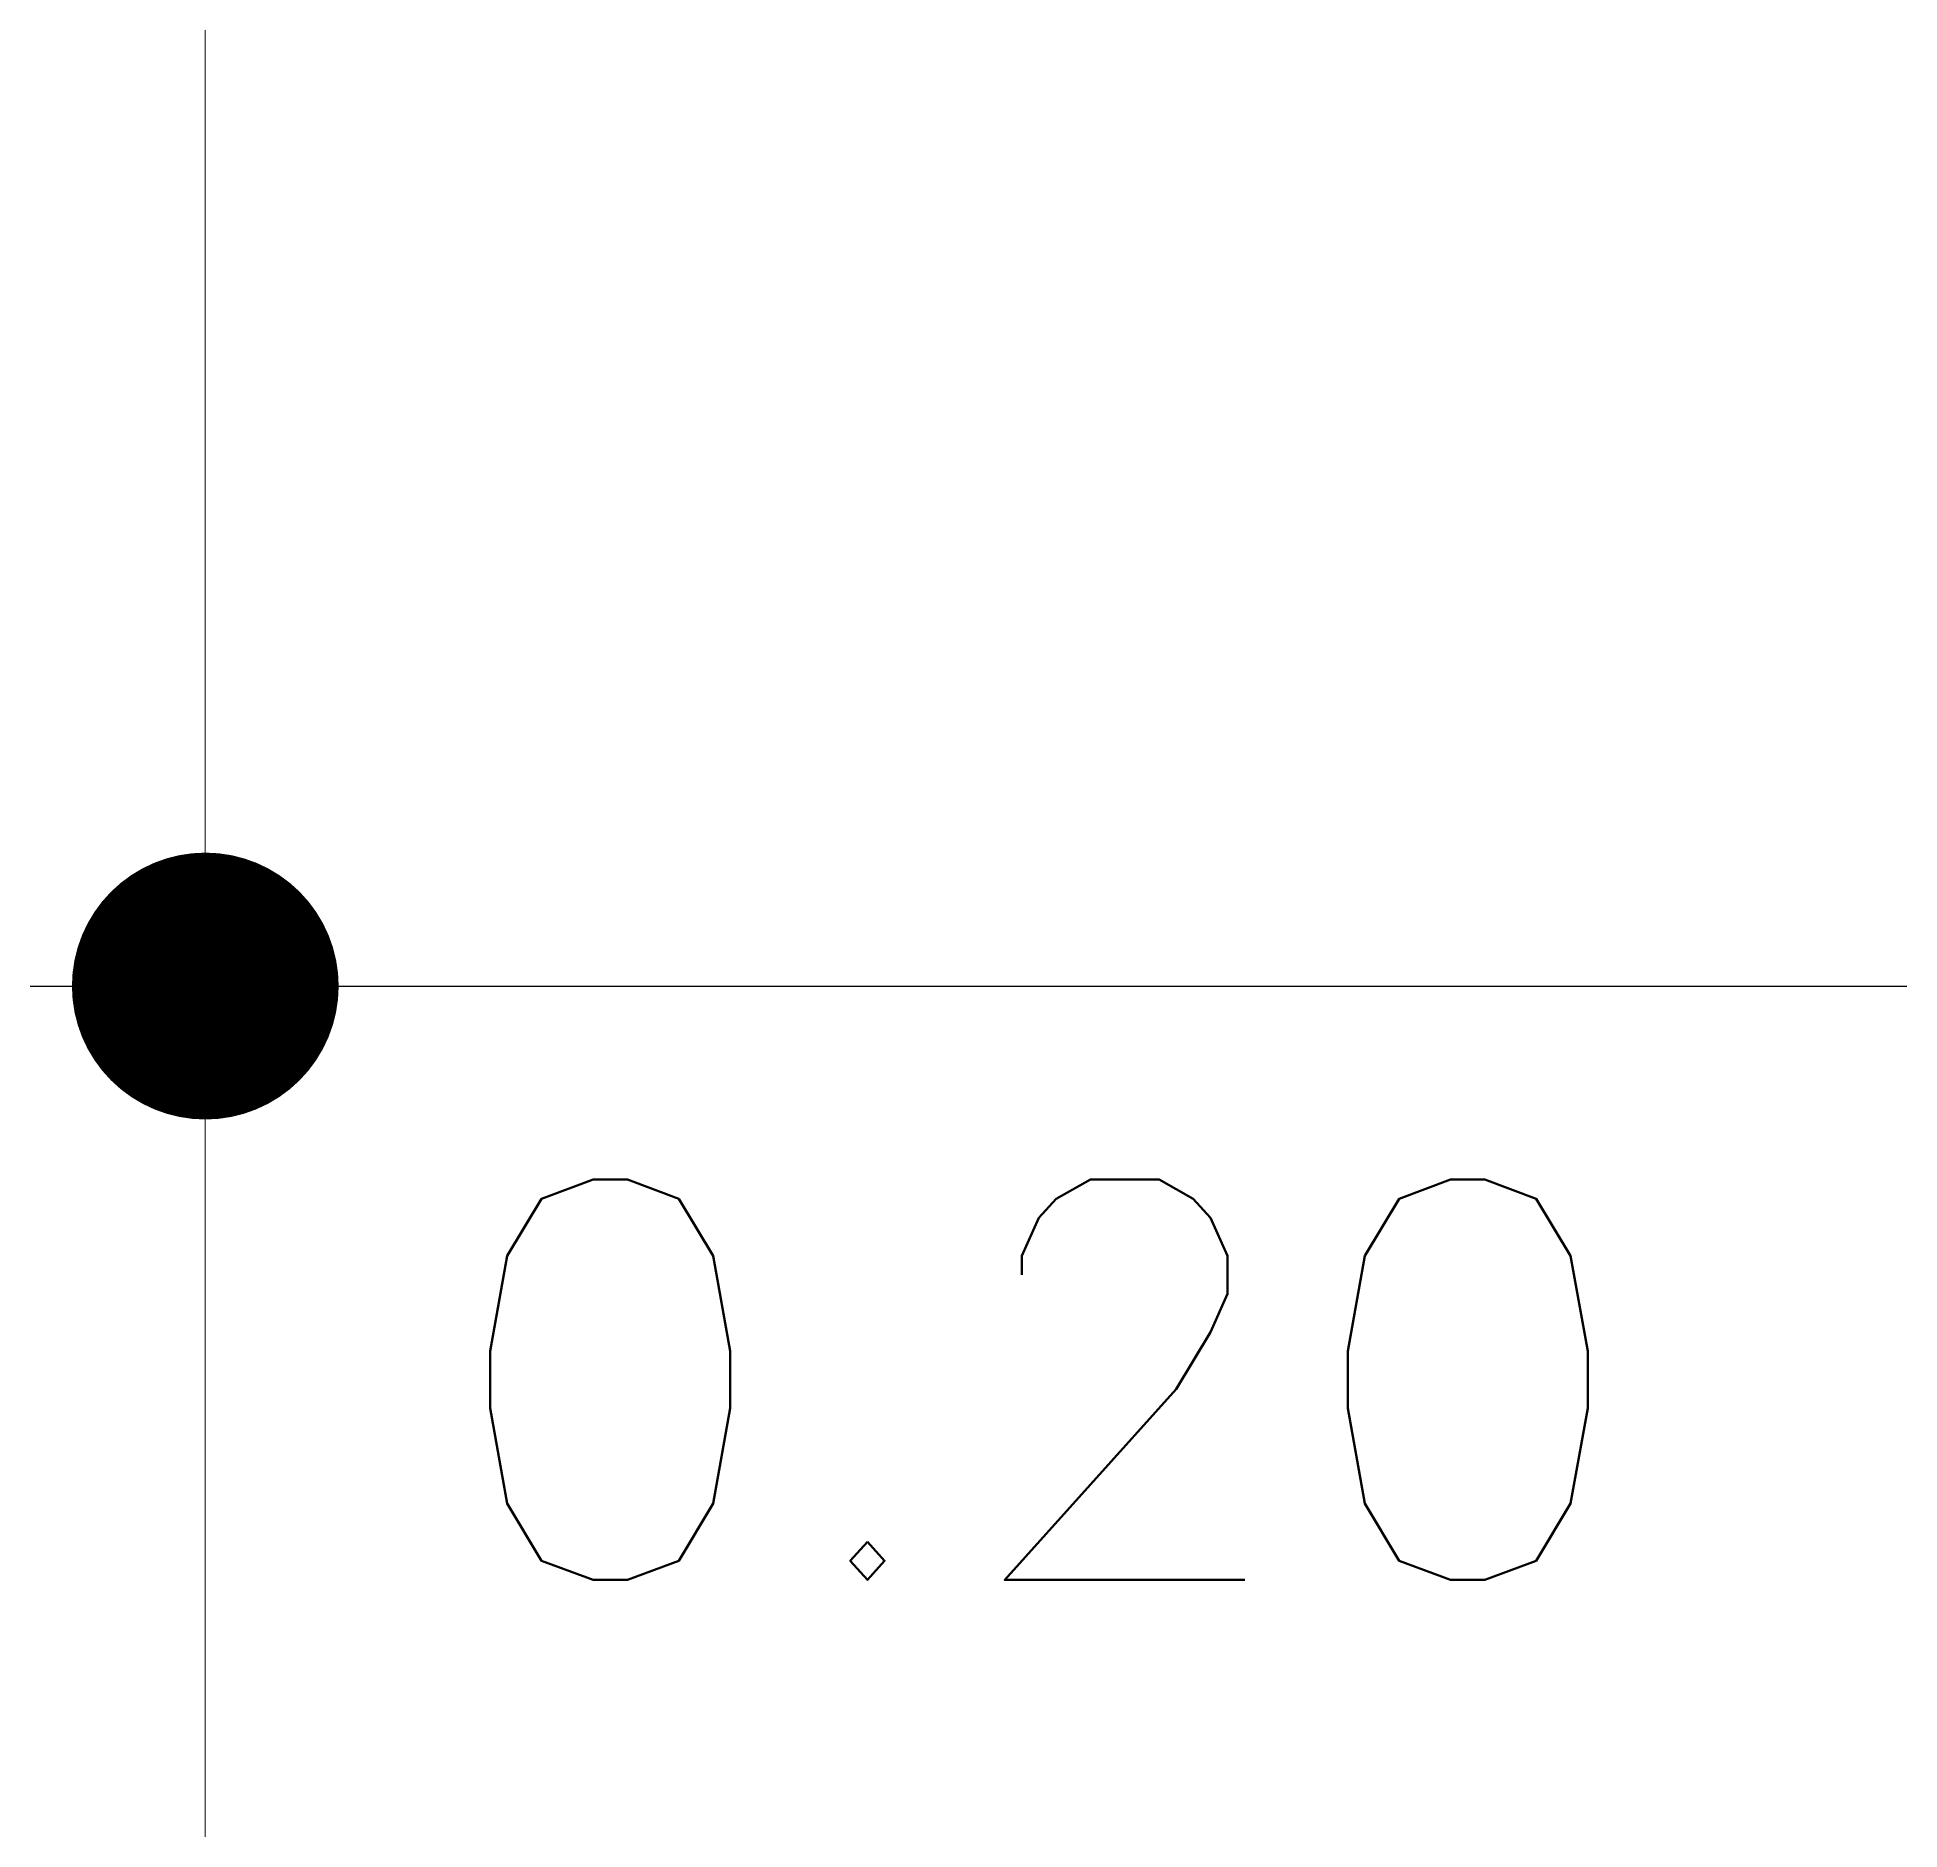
# Model space of a CAD drawing. Header units: millimetres. Extents: x -0.7 to 82.3, y -14.8 to 42.8.
# Drawn here: x 29.3363 to 29.6853, y 19.9571 to 20.293 of the extents above; entities that cross this region are included whole.
import ezdxf

# ---------------------------------------------------------------- set-up
doc = ezdxf.new("R2010")
doc.units = ezdxf.units.MM
doc.header["$LTSCALE"] = 0.01
doc.header["$PDMODE"] = 3
doc.layers.add('FC_COTAS', color=1, linetype='Continuous')
doc.layers.add('FC_VIGAS', color=2, linetype='Continuous', lineweight=0)
doc.styles.add('FC_TEXT1', font='romans.shx')
doc.dimstyles.new('FC_COTAS', dxfattribs={"dimtxt": 0.0015, "dimasz": 0.001, "dimexe": 0, "dimexo": 0, "dimgap": 0.001, "dimtad": 1, "dimtih": 1, "dimtoh": 1, "dimzin": 0, "dimdsep": 46, "dimtxsty": 'FC_TEXT1', "dimblk": 'DOT', "dimcen": 0.09, "dimclrd": 256, "dimclre": 256, "dimclrt": 256, "dimadec": 0, "dimazin": 0, "dimtfac": 1, "dimtix": 1, "dimtmove": 2, "dimatfit": 3, "dimfxl": 1.002, "dimtolj": 1, "dimtzin": 0, "dimlwd": -1, "dimarcsym": 0})

# ---------------------------------------------------------------- blocks, each defined once
blk = doc.blocks.new('_Dot')
at = {"color": 0, "linetype": 'ByBlock', "lineweight": -2}
blk.add_line((-0.5, 0), (-1, 0), dxfattribs=at)
at = {"color": 0, "linetype": 'ByBlock', "const_width": 0.5}
blk.add_lwpolyline([(-0.25, 0, 1), (0.25, 0, 1)], format="xyb", close=True, dxfattribs=at)
blk = doc.blocks.new('*D249')
at = {"layer": 'Defpoints', "color": 0, "ltscale": 0.6, "transparency": 16777216}
for p in [(29.36776, 20.11521), (30.33276, 20.11521), (30.33276, 20.11521)]:
    blk.add_point(p, dxfattribs=at)
at = {"layer": 'FC_COTAS', "ltscale": 0.6, "transparency": 16777216}
blk.add_line((29.41776, 20.11521), (30.28276, 20.11521), dxfattribs=at)
at = {"layer": 'FC_COTAS', "ltscale": 0.6, "transparency": 16777216, "xscale": 0.05, "yscale": 0.05, "zscale": 0.05, "rotation": 180}
blk.add_blockref('_Dot', (29.36776, 20.11521), dxfattribs=at)
at = {"layer": 'FC_COTAS', "ltscale": 0.6, "transparency": 16777216, "xscale": 0.05, "yscale": 0.05, "zscale": 0.05}
blk.add_blockref('_Dot', (30.33276, 20.11521), dxfattribs=at)
at = {"layer": 'FC_COTAS', "ltscale": 0.6, "transparency": 16777216, "insert": (29.85026, 20.20271), "char_height": 0.075, "attachment_point": 5, "style": 'FC_TEXT1'}
blk.add_mtext('\\A1;0.965', dxfattribs=at)
blk = doc.blocks.new('*D253')
at = {"layer": 'Defpoints', "color": 0, "ltscale": 0.6, "transparency": 16777216}
for p in [(29.16776, 20.11521), (29.36776, 20.11521), (29.36776, 20.11521)]:
    blk.add_point(p, dxfattribs=at)
at = {"layer": 'FC_COTAS', "ltscale": 0.6, "transparency": 16777216}
blk.add_line((29.16776, 20.11521), (29.36776, 20.11521), dxfattribs=at)
at = {"layer": 'FC_COTAS', "ltscale": 0.6, "transparency": 16777216, "insert": (29.52401, 20.04144), "char_height": 0.075, "attachment_point": 5, "style": 'FC_TEXT1'}
blk.add_mtext('\\A1;0.20', dxfattribs=at)

msp = doc.modelspace()

# ---------------------------------------------------------------- linework, layer by layer
at = {"layer": 'FC_VIGAS', "ltscale": 0.6}
msp.add_lwpolyline([(29.36776, 20.73771), (29.36776, 18.67583), (30.33276, 18.67583), (30.33276, 20.99083), (29.59202, 20.99083)], dxfattribs=at)

# ---------------------------------------------------------------- dimensions: what is measured, and where the dimension line sits
at = {"layer": 'FC_COTAS', "ltscale": 0.6}
dim = msp.add_linear_dim(base=(30.33276, 20.11521), p1=(29.36776, 20.11521), p2=(30.33276, 20.11521), dimstyle='FC_COTAS', override={"dimscale": 0, "dimdec": 3, "dimtix": 1, "dimtofl": 1, "dimtmove": 2, "dimatfit": 3}, dxfattribs=at)
dim.commit()
dim.dimension.update_dxf_attribs({"geometry": '*D249', "text_midpoint": (29.85026, 20.20271)})
dim = msp.add_linear_dim(base=(29.36776, 20.11521), p1=(29.16776, 20.11521), p2=(29.36776, 20.11521), dimstyle='FC_COTAS', override={"dimscale": 0, "dimtix": 1, "dimtofl": 1, "dimtmove": 2, "dimatfit": 3}, dxfattribs=at)
dim.commit()
dim.dimension.update_dxf_attribs({"geometry": '*D253', "text_midpoint": (29.52401, 20.04144), "dimtype": 128})

doc.saveas('drawing.dxf')
